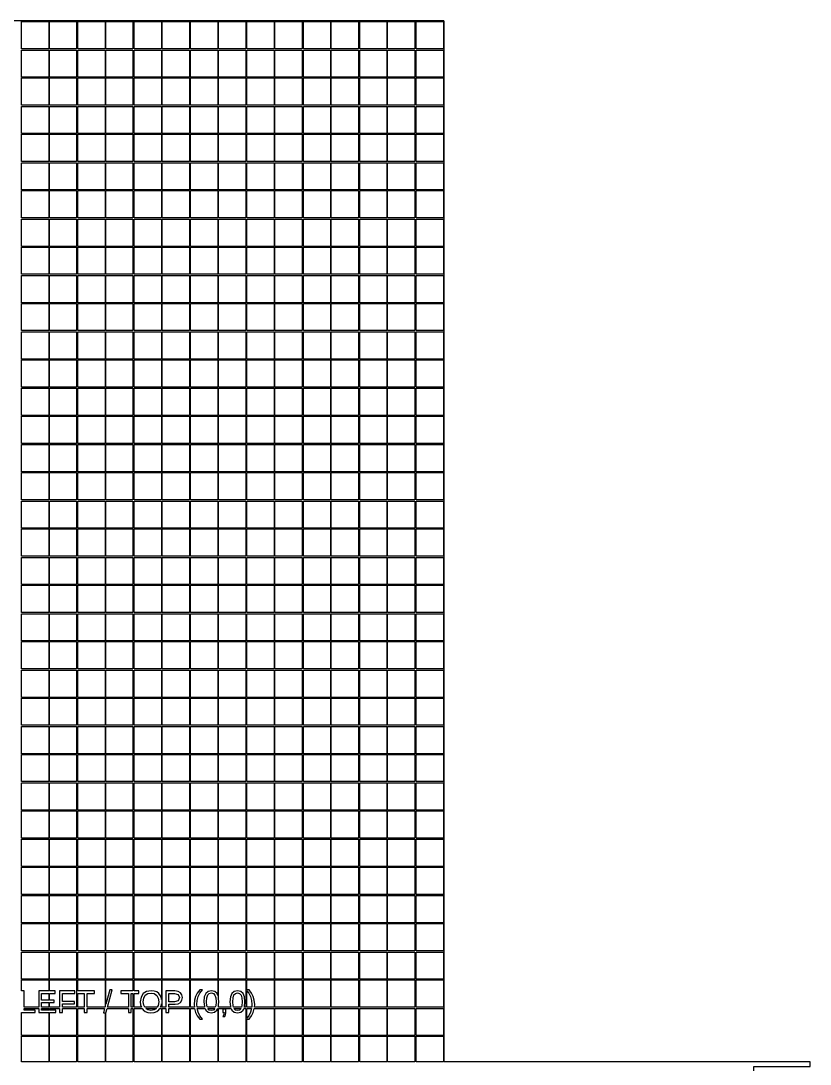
# Model space of a CAD drawing. Extents: x -105 to 170, y -332 to 185.
# Drawn here: x 30 to 170, y 0 to 185.1 of the extents above; entities that cross this region are included whole.
import ezdxf

# ---------------------------------------------------------------- set-up
doc = ezdxf.new("R2010")
doc.units = 0
doc.layers.get('0').update_dxf_attribs({"linetype": 'CONTINUOUS'})

msp = doc.modelspace()

# ---------------------------------------------------------------- linework, layer by layer
for points in [[(0.425, -320), (160, -320), (160, -0.425), (170, -0.425), (170, 0.425), (105.06, 0.425), (105.06, 185), (105, 185), (105, 185.06), (-105, 185.06), (-105, 185), (-105.06, 185), (-105.06, -185), (-105, -185), (-105, -185.06), (-0.425, -185.06), (-0.425, -330), (0.425, -330)], [(30.11, 184.94), (34.94, 184.94), (34.94, 180.11), (30.11, 180.11)], [(35.06, 184.94), (39.89, 184.94), (39.89, 180.11), (35.06, 180.11)], [(40.11, 184.94), (44.94, 184.94), (44.94, 180.11), (40.11, 180.11)], [(45.06, 184.94), (49.89, 184.94), (49.89, 180.11), (45.06, 180.11)], [(50.11, 184.94), (54.94, 184.94), (54.94, 180.11), (50.11, 180.11)], [(55.06, 184.94), (59.89, 184.94), (59.89, 180.11), (55.06, 180.11)], [(60.11, 184.94), (64.94, 184.94), (64.94, 180.11), (60.11, 180.11)], [(65.06, 184.94), (69.89, 184.94), (69.89, 180.11), (65.06, 180.11)], [(70.11, 184.94), (74.94, 184.94), (74.94, 180.11), (70.11, 180.11)], [(75.06, 184.94), (79.89, 184.94), (79.89, 180.11), (75.06, 180.11)], [(80.11, 184.94), (84.94, 184.94), (84.94, 180.11), (80.11, 180.11)], [(85.06, 184.94), (89.89, 184.94), (89.89, 180.11), (85.06, 180.11)], [(90.11, 184.94), (94.94, 184.94), (94.94, 180.11), (90.11, 180.11)], [(95.06, 184.94), (99.89, 184.94), (99.89, 180.11), (95.06, 180.11)], [(100.11, 184.94), (104.94, 184.94), (104.94, 180.11), (100.11, 180.11)], [(30.11, 179.89), (34.94, 179.89), (34.94, 175.06), (30.11, 175.06)], [(35.06, 179.89), (39.89, 179.89), (39.89, 175.06), (35.06, 175.06)], [(40.11, 179.89), (44.94, 179.89), (44.94, 175.06), (40.11, 175.06)], [(45.06, 179.89), (49.89, 179.89), (49.89, 175.06), (45.06, 175.06)], [(50.11, 179.89), (54.94, 179.89), (54.94, 175.06), (50.11, 175.06)], [(55.06, 179.89), (59.89, 179.89), (59.89, 175.06), (55.06, 175.06)], [(60.11, 179.89), (64.94, 179.89), (64.94, 175.06), (60.11, 175.06)], [(65.06, 179.89), (69.89, 179.89), (69.89, 175.06), (65.06, 175.06)], [(70.11, 179.89), (74.94, 179.89), (74.94, 175.06), (70.11, 175.06)], [(75.06, 179.89), (79.89, 179.89), (79.89, 175.06), (75.06, 175.06)], [(80.11, 179.89), (84.94, 179.89), (84.94, 175.06), (80.11, 175.06)], [(85.06, 179.89), (89.89, 179.89), (89.89, 175.06), (85.06, 175.06)], [(90.11, 179.89), (94.94, 179.89), (94.94, 175.06), (90.11, 175.06)], [(95.06, 179.89), (99.89, 179.89), (99.89, 175.06), (95.06, 175.06)], [(100.11, 179.89), (104.94, 179.89), (104.94, 175.06), (100.11, 175.06)], [(30.11, 174.94), (34.94, 174.94), (34.94, 170.11), (30.11, 170.11)], [(35.06, 174.94), (39.89, 174.94), (39.89, 170.11), (35.06, 170.11)], [(40.11, 174.94), (44.94, 174.94), (44.94, 170.11), (40.11, 170.11)], [(45.06, 174.94), (49.89, 174.94), (49.89, 170.11), (45.06, 170.11)], [(50.11, 174.94), (54.94, 174.94), (54.94, 170.11), (50.11, 170.11)], [(55.06, 174.94), (59.89, 174.94), (59.89, 170.11), (55.06, 170.11)], [(60.11, 174.94), (64.94, 174.94), (64.94, 170.11), (60.11, 170.11)], [(65.06, 174.94), (69.89, 174.94), (69.89, 170.11), (65.06, 170.11)], [(70.11, 174.94), (74.94, 174.94), (74.94, 170.11), (70.11, 170.11)], [(75.06, 174.94), (79.89, 174.94), (79.89, 170.11), (75.06, 170.11)], [(80.11, 174.94), (84.94, 174.94), (84.94, 170.11), (80.11, 170.11)], [(85.06, 174.94), (89.89, 174.94), (89.89, 170.11), (85.06, 170.11)], [(90.11, 174.94), (94.94, 174.94), (94.94, 170.11), (90.11, 170.11)], [(95.06, 174.94), (99.89, 174.94), (99.89, 170.11), (95.06, 170.11)], [(100.11, 174.94), (104.94, 174.94), (104.94, 170.11), (100.11, 170.11)], [(30.11, 169.89), (34.94, 169.89), (34.94, 165.06), (30.11, 165.06)], [(35.06, 169.89), (39.89, 169.89), (39.89, 165.06), (35.06, 165.06)], [(40.11, 169.89), (44.94, 169.89), (44.94, 165.06), (40.11, 165.06)], [(45.06, 169.89), (49.89, 169.89), (49.89, 165.06), (45.06, 165.06)], [(50.11, 169.89), (54.94, 169.89), (54.94, 165.06), (50.11, 165.06)], [(55.06, 169.89), (59.89, 169.89), (59.89, 165.06), (55.06, 165.06)], [(60.11, 169.89), (64.94, 169.89), (64.94, 165.06), (60.11, 165.06)], [(65.06, 169.89), (69.89, 169.89), (69.89, 165.06), (65.06, 165.06)], [(70.11, 169.89), (74.94, 169.89), (74.94, 165.06), (70.11, 165.06)], [(75.06, 169.89), (79.89, 169.89), (79.89, 165.06), (75.06, 165.06)], [(80.11, 169.89), (84.94, 169.89), (84.94, 165.06), (80.11, 165.06)], [(85.06, 169.89), (89.89, 169.89), (89.89, 165.06), (85.06, 165.06)], [(90.11, 169.89), (94.94, 169.89), (94.94, 165.06), (90.11, 165.06)], [(95.06, 169.89), (99.89, 169.89), (99.89, 165.06), (95.06, 165.06)], [(100.11, 169.89), (104.94, 169.89), (104.94, 165.06), (100.11, 165.06)], [(30.11, 164.94), (34.94, 164.94), (34.94, 160.11), (30.11, 160.11)], [(35.06, 164.94), (39.89, 164.94), (39.89, 160.11), (35.06, 160.11)], [(40.11, 164.94), (44.94, 164.94), (44.94, 160.11), (40.11, 160.11)], [(45.06, 164.94), (49.89, 164.94), (49.89, 160.11), (45.06, 160.11)], [(50.11, 164.94), (54.94, 164.94), (54.94, 160.11), (50.11, 160.11)], [(55.06, 164.94), (59.89, 164.94), (59.89, 160.11), (55.06, 160.11)], [(60.11, 164.94), (64.94, 164.94), (64.94, 160.11), (60.11, 160.11)], [(65.06, 164.94), (69.89, 164.94), (69.89, 160.11), (65.06, 160.11)], [(70.11, 164.94), (74.94, 164.94), (74.94, 160.11), (70.11, 160.11)], [(75.06, 164.94), (79.89, 164.94), (79.89, 160.11), (75.06, 160.11)], [(80.11, 164.94), (84.94, 164.94), (84.94, 160.11), (80.11, 160.11)], [(85.06, 164.94), (89.89, 164.94), (89.89, 160.11), (85.06, 160.11)], [(90.11, 164.94), (94.94, 164.94), (94.94, 160.11), (90.11, 160.11)], [(95.06, 164.94), (99.89, 164.94), (99.89, 160.11), (95.06, 160.11)], [(100.11, 164.94), (104.94, 164.94), (104.94, 160.11), (100.11, 160.11)], [(30.11, 159.89), (34.94, 159.89), (34.94, 155.06), (30.11, 155.06)], [(35.06, 159.89), (39.89, 159.89), (39.89, 155.06), (35.06, 155.06)], [(40.11, 159.89), (44.94, 159.89), (44.94, 155.06), (40.11, 155.06)], [(45.06, 159.89), (49.89, 159.89), (49.89, 155.06), (45.06, 155.06)], [(50.11, 159.89), (54.94, 159.89), (54.94, 155.06), (50.11, 155.06)], [(55.06, 159.89), (59.89, 159.89), (59.89, 155.06), (55.06, 155.06)], [(60.11, 159.89), (64.94, 159.89), (64.94, 155.06), (60.11, 155.06)], [(65.06, 159.89), (69.89, 159.89), (69.89, 155.06), (65.06, 155.06)], [(70.11, 159.89), (74.94, 159.89), (74.94, 155.06), (70.11, 155.06)], [(75.06, 159.89), (79.89, 159.89), (79.89, 155.06), (75.06, 155.06)], [(80.11, 159.89), (84.94, 159.89), (84.94, 155.06), (80.11, 155.06)], [(85.06, 159.89), (89.89, 159.89), (89.89, 155.06), (85.06, 155.06)], [(90.11, 159.89), (94.94, 159.89), (94.94, 155.06), (90.11, 155.06)], [(95.06, 159.89), (99.89, 159.89), (99.89, 155.06), (95.06, 155.06)], [(100.11, 159.89), (104.94, 159.89), (104.94, 155.06), (100.11, 155.06)], [(30.11, 154.94), (34.94, 154.94), (34.94, 150.11), (30.11, 150.11)], [(35.06, 154.94), (39.89, 154.94), (39.89, 150.11), (35.06, 150.11)], [(40.11, 154.94), (44.94, 154.94), (44.94, 150.11), (40.11, 150.11)], [(45.06, 154.94), (49.89, 154.94), (49.89, 150.11), (45.06, 150.11)], [(50.11, 154.94), (54.94, 154.94), (54.94, 150.11), (50.11, 150.11)], [(55.06, 154.94), (59.89, 154.94), (59.89, 150.11), (55.06, 150.11)], [(60.11, 154.94), (64.94, 154.94), (64.94, 150.11), (60.11, 150.11)], [(65.06, 154.94), (69.89, 154.94), (69.89, 150.11), (65.06, 150.11)], [(70.11, 154.94), (74.94, 154.94), (74.94, 150.11), (70.11, 150.11)], [(75.06, 154.94), (79.89, 154.94), (79.89, 150.11), (75.06, 150.11)], [(80.11, 154.94), (84.94, 154.94), (84.94, 150.11), (80.11, 150.11)], [(85.06, 154.94), (89.89, 154.94), (89.89, 150.11), (85.06, 150.11)], [(90.11, 154.94), (94.94, 154.94), (94.94, 150.11), (90.11, 150.11)], [(95.06, 154.94), (99.89, 154.94), (99.89, 150.11), (95.06, 150.11)], [(100.11, 154.94), (104.94, 154.94), (104.94, 150.11), (100.11, 150.11)], [(30.11, 149.89), (34.94, 149.89), (34.94, 145.06), (30.11, 145.06)], [(35.06, 149.89), (39.89, 149.89), (39.89, 145.06), (35.06, 145.06)], [(40.11, 149.89), (44.94, 149.89), (44.94, 145.06), (40.11, 145.06)], [(45.06, 149.89), (49.89, 149.89), (49.89, 145.06), (45.06, 145.06)], [(50.11, 149.89), (54.94, 149.89), (54.94, 145.06), (50.11, 145.06)], [(55.06, 149.89), (59.89, 149.89), (59.89, 145.06), (55.06, 145.06)], [(60.11, 149.89), (64.94, 149.89), (64.94, 145.06), (60.11, 145.06)], [(65.06, 149.89), (69.89, 149.89), (69.89, 145.06), (65.06, 145.06)], [(70.11, 149.89), (74.94, 149.89), (74.94, 145.06), (70.11, 145.06)], [(75.06, 149.89), (79.89, 149.89), (79.89, 145.06), (75.06, 145.06)], [(80.11, 149.89), (84.94, 149.89), (84.94, 145.06), (80.11, 145.06)], [(85.06, 149.89), (89.89, 149.89), (89.89, 145.06), (85.06, 145.06)], [(90.11, 149.89), (94.94, 149.89), (94.94, 145.06), (90.11, 145.06)], [(95.06, 149.89), (99.89, 149.89), (99.89, 145.06), (95.06, 145.06)], [(100.11, 149.89), (104.94, 149.89), (104.94, 145.06), (100.11, 145.06)], [(30.11, 144.94), (34.94, 144.94), (34.94, 140.11), (30.11, 140.11)], [(35.06, 144.94), (39.89, 144.94), (39.89, 140.11), (35.06, 140.11)], [(40.11, 144.94), (44.94, 144.94), (44.94, 140.11), (40.11, 140.11)], [(45.06, 144.94), (49.89, 144.94), (49.89, 140.11), (45.06, 140.11)], [(50.11, 144.94), (54.94, 144.94), (54.94, 140.11), (50.11, 140.11)], [(55.06, 144.94), (59.89, 144.94), (59.89, 140.11), (55.06, 140.11)], [(60.11, 144.94), (64.94, 144.94), (64.94, 140.11), (60.11, 140.11)], [(65.06, 144.94), (69.89, 144.94), (69.89, 140.11), (65.06, 140.11)], [(70.11, 144.94), (74.94, 144.94), (74.94, 140.11), (70.11, 140.11)], [(75.06, 144.94), (79.89, 144.94), (79.89, 140.11), (75.06, 140.11)], [(80.11, 144.94), (84.94, 144.94), (84.94, 140.11), (80.11, 140.11)], [(85.06, 144.94), (89.89, 144.94), (89.89, 140.11), (85.06, 140.11)], [(90.11, 144.94), (94.94, 144.94), (94.94, 140.11), (90.11, 140.11)], [(95.06, 144.94), (99.89, 144.94), (99.89, 140.11), (95.06, 140.11)], [(100.11, 144.94), (104.94, 144.94), (104.94, 140.11), (100.11, 140.11)], [(30.11, 139.89), (34.94, 139.89), (34.94, 135.06), (30.11, 135.06)], [(35.06, 139.89), (39.89, 139.89), (39.89, 135.06), (35.06, 135.06)], [(40.11, 139.89), (44.94, 139.89), (44.94, 135.06), (40.11, 135.06)], [(45.06, 139.89), (49.89, 139.89), (49.89, 135.06), (45.06, 135.06)], [(50.11, 139.89), (54.94, 139.89), (54.94, 135.06), (50.11, 135.06)], [(55.06, 139.89), (59.89, 139.89), (59.89, 135.06), (55.06, 135.06)], [(60.11, 139.89), (64.94, 139.89), (64.94, 135.06), (60.11, 135.06)], [(65.06, 139.89), (69.89, 139.89), (69.89, 135.06), (65.06, 135.06)], [(70.11, 139.89), (74.94, 139.89), (74.94, 135.06), (70.11, 135.06)], [(75.06, 139.89), (79.89, 139.89), (79.89, 135.06), (75.06, 135.06)], [(80.11, 139.89), (84.94, 139.89), (84.94, 135.06), (80.11, 135.06)], [(85.06, 139.89), (89.89, 139.89), (89.89, 135.06), (85.06, 135.06)], [(90.11, 139.89), (94.94, 139.89), (94.94, 135.06), (90.11, 135.06)], [(95.06, 139.89), (99.89, 139.89), (99.89, 135.06), (95.06, 135.06)], [(100.11, 139.89), (104.94, 139.89), (104.94, 135.06), (100.11, 135.06)], [(30.11, 134.94), (34.94, 134.94), (34.94, 130.11), (30.11, 130.11)], [(35.06, 134.94), (39.89, 134.94), (39.89, 130.11), (35.06, 130.11)], [(40.11, 134.94), (44.94, 134.94), (44.94, 130.11), (40.11, 130.11)], [(45.06, 134.94), (49.89, 134.94), (49.89, 130.11), (45.06, 130.11)], [(50.11, 134.94), (54.94, 134.94), (54.94, 130.11), (50.11, 130.11)], [(55.06, 134.94), (59.89, 134.94), (59.89, 130.11), (55.06, 130.11)], [(60.11, 134.94), (64.94, 134.94), (64.94, 130.11), (60.11, 130.11)], [(65.06, 134.94), (69.89, 134.94), (69.89, 130.11), (65.06, 130.11)], [(70.11, 134.94), (74.94, 134.94), (74.94, 130.11), (70.11, 130.11)], [(75.06, 134.94), (79.89, 134.94), (79.89, 130.11), (75.06, 130.11)], [(80.11, 134.94), (84.94, 134.94), (84.94, 130.11), (80.11, 130.11)], [(85.06, 134.94), (89.89, 134.94), (89.89, 130.11), (85.06, 130.11)], [(90.11, 134.94), (94.94, 134.94), (94.94, 130.11), (90.11, 130.11)], [(95.06, 134.94), (99.89, 134.94), (99.89, 130.11), (95.06, 130.11)], [(100.11, 134.94), (104.94, 134.94), (104.94, 130.11), (100.11, 130.11)], [(30.11, 129.89), (34.94, 129.89), (34.94, 125.06), (30.11, 125.06)], [(35.06, 129.89), (39.89, 129.89), (39.89, 125.06), (35.06, 125.06)], [(40.11, 129.89), (44.94, 129.89), (44.94, 125.06), (40.11, 125.06)], [(45.06, 129.89), (49.89, 129.89), (49.89, 125.06), (45.06, 125.06)], [(50.11, 129.89), (54.94, 129.89), (54.94, 125.06), (50.11, 125.06)], [(55.06, 129.89), (59.89, 129.89), (59.89, 125.06), (55.06, 125.06)], [(60.11, 129.89), (64.94, 129.89), (64.94, 125.06), (60.11, 125.06)], [(65.06, 129.89), (69.89, 129.89), (69.89, 125.06), (65.06, 125.06)], [(70.11, 129.89), (74.94, 129.89), (74.94, 125.06), (70.11, 125.06)], [(75.06, 129.89), (79.89, 129.89), (79.89, 125.06), (75.06, 125.06)], [(80.11, 129.89), (84.94, 129.89), (84.94, 125.06), (80.11, 125.06)], [(85.06, 129.89), (89.89, 129.89), (89.89, 125.06), (85.06, 125.06)], [(90.11, 129.89), (94.94, 129.89), (94.94, 125.06), (90.11, 125.06)], [(95.06, 129.89), (99.89, 129.89), (99.89, 125.06), (95.06, 125.06)], [(100.11, 129.89), (104.94, 129.89), (104.94, 125.06), (100.11, 125.06)], [(30.11, 124.94), (34.94, 124.94), (34.94, 120.11), (30.11, 120.11)], [(35.06, 124.94), (39.89, 124.94), (39.89, 120.11), (35.06, 120.11)], [(40.11, 124.94), (44.94, 124.94), (44.94, 120.11), (40.11, 120.11)], [(45.06, 124.94), (49.89, 124.94), (49.89, 120.11), (45.06, 120.11)], [(50.11, 124.94), (54.94, 124.94), (54.94, 120.11), (50.11, 120.11)], [(55.06, 124.94), (59.89, 124.94), (59.89, 120.11), (55.06, 120.11)], [(60.11, 124.94), (64.94, 124.94), (64.94, 120.11), (60.11, 120.11)], [(65.06, 124.94), (69.89, 124.94), (69.89, 120.11), (65.06, 120.11)], [(70.11, 124.94), (74.94, 124.94), (74.94, 120.11), (70.11, 120.11)], [(75.06, 124.94), (79.89, 124.94), (79.89, 120.11), (75.06, 120.11)], [(80.11, 124.94), (84.94, 124.94), (84.94, 120.11), (80.11, 120.11)], [(85.06, 124.94), (89.89, 124.94), (89.89, 120.11), (85.06, 120.11)], [(90.11, 124.94), (94.94, 124.94), (94.94, 120.11), (90.11, 120.11)], [(95.06, 124.94), (99.89, 124.94), (99.89, 120.11), (95.06, 120.11)], [(100.11, 124.94), (104.94, 124.94), (104.94, 120.11), (100.11, 120.11)], [(30.11, 119.89), (34.94, 119.89), (34.94, 115.06), (30.11, 115.06)], [(35.06, 119.89), (39.89, 119.89), (39.89, 115.06), (35.06, 115.06)], [(40.11, 119.89), (44.94, 119.89), (44.94, 115.06), (40.11, 115.06)], [(45.06, 119.89), (49.89, 119.89), (49.89, 115.06), (45.06, 115.06)], [(50.11, 119.89), (54.94, 119.89), (54.94, 115.06), (50.11, 115.06)], [(55.06, 119.89), (59.89, 119.89), (59.89, 115.06), (55.06, 115.06)], [(60.11, 119.89), (64.94, 119.89), (64.94, 115.06), (60.11, 115.06)], [(65.06, 119.89), (69.89, 119.89), (69.89, 115.06), (65.06, 115.06)], [(70.11, 119.89), (74.94, 119.89), (74.94, 115.06), (70.11, 115.06)], [(75.06, 119.89), (79.89, 119.89), (79.89, 115.06), (75.06, 115.06)], [(80.11, 119.89), (84.94, 119.89), (84.94, 115.06), (80.11, 115.06)], [(85.06, 119.89), (89.89, 119.89), (89.89, 115.06), (85.06, 115.06)], [(90.11, 119.89), (94.94, 119.89), (94.94, 115.06), (90.11, 115.06)], [(95.06, 119.89), (99.89, 119.89), (99.89, 115.06), (95.06, 115.06)], [(100.11, 119.89), (104.94, 119.89), (104.94, 115.06), (100.11, 115.06)], [(30.11, 114.94), (34.94, 114.94), (34.94, 110.11), (30.11, 110.11)], [(35.06, 114.94), (39.89, 114.94), (39.89, 110.11), (35.06, 110.11)], [(40.11, 114.94), (44.94, 114.94), (44.94, 110.11), (40.11, 110.11)], [(45.06, 114.94), (49.89, 114.94), (49.89, 110.11), (45.06, 110.11)], [(50.11, 114.94), (54.94, 114.94), (54.94, 110.11), (50.11, 110.11)], [(55.06, 114.94), (59.89, 114.94), (59.89, 110.11), (55.06, 110.11)], [(60.11, 114.94), (64.94, 114.94), (64.94, 110.11), (60.11, 110.11)], [(65.06, 114.94), (69.89, 114.94), (69.89, 110.11), (65.06, 110.11)], [(70.11, 114.94), (74.94, 114.94), (74.94, 110.11), (70.11, 110.11)], [(75.06, 114.94), (79.89, 114.94), (79.89, 110.11), (75.06, 110.11)], [(80.11, 114.94), (84.94, 114.94), (84.94, 110.11), (80.11, 110.11)], [(85.06, 114.94), (89.89, 114.94), (89.89, 110.11), (85.06, 110.11)], [(90.11, 114.94), (94.94, 114.94), (94.94, 110.11), (90.11, 110.11)], [(95.06, 114.94), (99.89, 114.94), (99.89, 110.11), (95.06, 110.11)], [(100.11, 114.94), (104.94, 114.94), (104.94, 110.11), (100.11, 110.11)], [(30.11, 109.89), (34.94, 109.89), (34.94, 105.06), (30.11, 105.06)], [(35.06, 109.89), (39.89, 109.89), (39.89, 105.06), (35.06, 105.06)], [(40.11, 109.89), (44.94, 109.89), (44.94, 105.06), (40.11, 105.06)], [(45.06, 109.89), (49.89, 109.89), (49.89, 105.06), (45.06, 105.06)], [(50.11, 109.89), (54.94, 109.89), (54.94, 105.06), (50.11, 105.06)], [(55.06, 109.89), (59.89, 109.89), (59.89, 105.06), (55.06, 105.06)], [(60.11, 109.89), (64.94, 109.89), (64.94, 105.06), (60.11, 105.06)], [(65.06, 109.89), (69.89, 109.89), (69.89, 105.06), (65.06, 105.06)], [(70.11, 109.89), (74.94, 109.89), (74.94, 105.06), (70.11, 105.06)], [(75.06, 109.89), (79.89, 109.89), (79.89, 105.06), (75.06, 105.06)], [(80.11, 109.89), (84.94, 109.89), (84.94, 105.06), (80.11, 105.06)], [(85.06, 109.89), (89.89, 109.89), (89.89, 105.06), (85.06, 105.06)], [(90.11, 109.89), (94.94, 109.89), (94.94, 105.06), (90.11, 105.06)], [(95.06, 109.89), (99.89, 109.89), (99.89, 105.06), (95.06, 105.06)], [(100.11, 109.89), (104.94, 109.89), (104.94, 105.06), (100.11, 105.06)], [(30.11, 104.94), (34.94, 104.94), (34.94, 100.11), (30.11, 100.11)], [(35.06, 104.94), (39.89, 104.94), (39.89, 100.11), (35.06, 100.11)], [(40.11, 104.94), (44.94, 104.94), (44.94, 100.11), (40.11, 100.11)], [(45.06, 104.94), (49.89, 104.94), (49.89, 100.11), (45.06, 100.11)], [(50.11, 104.94), (54.94, 104.94), (54.94, 100.11), (50.11, 100.11)], [(55.06, 104.94), (59.89, 104.94), (59.89, 100.11), (55.06, 100.11)], [(60.11, 104.94), (64.94, 104.94), (64.94, 100.11), (60.11, 100.11)], [(65.06, 104.94), (69.89, 104.94), (69.89, 100.11), (65.06, 100.11)], [(70.11, 104.94), (74.94, 104.94), (74.94, 100.11), (70.11, 100.11)], [(75.06, 104.94), (79.89, 104.94), (79.89, 100.11), (75.06, 100.11)], [(80.11, 104.94), (84.94, 104.94), (84.94, 100.11), (80.11, 100.11)], [(85.06, 104.94), (89.89, 104.94), (89.89, 100.11), (85.06, 100.11)], [(90.11, 104.94), (94.94, 104.94), (94.94, 100.11), (90.11, 100.11)], [(95.06, 104.94), (99.89, 104.94), (99.89, 100.11), (95.06, 100.11)], [(100.11, 104.94), (104.94, 104.94), (104.94, 100.11), (100.11, 100.11)], [(30.11, 99.89), (34.94, 99.89), (34.94, 95.06), (30.11, 95.06)], [(35.06, 99.89), (39.89, 99.89), (39.89, 95.06), (35.06, 95.06)], [(40.11, 99.89), (44.94, 99.89), (44.94, 95.06), (40.11, 95.06)], [(45.06, 99.89), (49.89, 99.89), (49.89, 95.06), (45.06, 95.06)], [(50.11, 99.89), (54.94, 99.89), (54.94, 95.06), (50.11, 95.06)], [(55.06, 99.89), (59.89, 99.89), (59.89, 95.06), (55.06, 95.06)], [(60.11, 99.89), (64.94, 99.89), (64.94, 95.06), (60.11, 95.06)], [(65.06, 99.89), (69.89, 99.89), (69.89, 95.06), (65.06, 95.06)], [(70.11, 99.89), (74.94, 99.89), (74.94, 95.06), (70.11, 95.06)], [(75.06, 99.89), (79.89, 99.89), (79.89, 95.06), (75.06, 95.06)], [(80.11, 99.89), (84.94, 99.89), (84.94, 95.06), (80.11, 95.06)], [(85.06, 99.89), (89.89, 99.89), (89.89, 95.06), (85.06, 95.06)], [(90.11, 99.89), (94.94, 99.89), (94.94, 95.06), (90.11, 95.06)], [(95.06, 99.89), (99.89, 99.89), (99.89, 95.06), (95.06, 95.06)], [(100.11, 99.89), (104.94, 99.89), (104.94, 95.06), (100.11, 95.06)], [(30.11, 94.94), (34.94, 94.94), (34.94, 90.11), (30.11, 90.11)], [(35.06, 94.94), (39.89, 94.94), (39.89, 90.11), (35.06, 90.11)], [(40.11, 94.94), (44.94, 94.94), (44.94, 90.11), (40.11, 90.11)], [(45.06, 94.94), (49.89, 94.94), (49.89, 90.11), (45.06, 90.11)], [(50.11, 94.94), (54.94, 94.94), (54.94, 90.11), (50.11, 90.11)], [(55.06, 94.94), (59.89, 94.94), (59.89, 90.11), (55.06, 90.11)], [(60.11, 94.94), (64.94, 94.94), (64.94, 90.11), (60.11, 90.11)], [(65.06, 94.94), (69.89, 94.94), (69.89, 90.11), (65.06, 90.11)], [(70.11, 94.94), (74.94, 94.94), (74.94, 90.11), (70.11, 90.11)], [(75.06, 94.94), (79.89, 94.94), (79.89, 90.11), (75.06, 90.11)], [(80.11, 94.94), (84.94, 94.94), (84.94, 90.11), (80.11, 90.11)], [(85.06, 94.94), (89.89, 94.94), (89.89, 90.11), (85.06, 90.11)], [(90.11, 94.94), (94.94, 94.94), (94.94, 90.11), (90.11, 90.11)], [(95.06, 94.94), (99.89, 94.94), (99.89, 90.11), (95.06, 90.11)], [(100.11, 94.94), (104.94, 94.94), (104.94, 90.11), (100.11, 90.11)], [(30.11, 89.89), (34.94, 89.89), (34.94, 85.06), (30.11, 85.06)], [(35.06, 89.89), (39.89, 89.89), (39.89, 85.06), (35.06, 85.06)], [(40.11, 89.89), (44.94, 89.89), (44.94, 85.06), (40.11, 85.06)], [(45.06, 89.89), (49.89, 89.89), (49.89, 85.06), (45.06, 85.06)], [(50.11, 89.89), (54.94, 89.89), (54.94, 85.06), (50.11, 85.06)], [(55.06, 89.89), (59.89, 89.89), (59.89, 85.06), (55.06, 85.06)], [(60.11, 89.89), (64.94, 89.89), (64.94, 85.06), (60.11, 85.06)], [(65.06, 89.89), (69.89, 89.89), (69.89, 85.06), (65.06, 85.06)], [(70.11, 89.89), (74.94, 89.89), (74.94, 85.06), (70.11, 85.06)], [(75.06, 89.89), (79.89, 89.89), (79.89, 85.06), (75.06, 85.06)], [(80.11, 89.89), (84.94, 89.89), (84.94, 85.06), (80.11, 85.06)], [(85.06, 89.89), (89.89, 89.89), (89.89, 85.06), (85.06, 85.06)], [(90.11, 89.89), (94.94, 89.89), (94.94, 85.06), (90.11, 85.06)], [(95.06, 89.89), (99.89, 89.89), (99.89, 85.06), (95.06, 85.06)], [(100.11, 89.89), (104.94, 89.89), (104.94, 85.06), (100.11, 85.06)], [(30.11, 84.94), (34.94, 84.94), (34.94, 80.11), (30.11, 80.11)], [(35.06, 84.94), (39.89, 84.94), (39.89, 80.11), (35.06, 80.11)], [(40.11, 84.94), (44.94, 84.94), (44.94, 80.11), (40.11, 80.11)], [(45.06, 84.94), (49.89, 84.94), (49.89, 80.11), (45.06, 80.11)], [(50.11, 84.94), (54.94, 84.94), (54.94, 80.11), (50.11, 80.11)], [(55.06, 84.94), (59.89, 84.94), (59.89, 80.11), (55.06, 80.11)], [(60.11, 84.94), (64.94, 84.94), (64.94, 80.11), (60.11, 80.11)], [(65.06, 84.94), (69.89, 84.94), (69.89, 80.11), (65.06, 80.11)], [(70.11, 84.94), (74.94, 84.94), (74.94, 80.11), (70.11, 80.11)], [(75.06, 84.94), (79.89, 84.94), (79.89, 80.11), (75.06, 80.11)], [(80.11, 84.94), (84.94, 84.94), (84.94, 80.11), (80.11, 80.11)], [(85.06, 84.94), (89.89, 84.94), (89.89, 80.11), (85.06, 80.11)], [(90.11, 84.94), (94.94, 84.94), (94.94, 80.11), (90.11, 80.11)], [(95.06, 84.94), (99.89, 84.94), (99.89, 80.11), (95.06, 80.11)], [(100.11, 84.94), (104.94, 84.94), (104.94, 80.11), (100.11, 80.11)], [(30.11, 79.89), (34.94, 79.89), (34.94, 75.06), (30.11, 75.06)], [(35.06, 79.89), (39.89, 79.89), (39.89, 75.06), (35.06, 75.06)], [(40.11, 79.89), (44.94, 79.89), (44.94, 75.06), (40.11, 75.06)], [(45.06, 79.89), (49.89, 79.89), (49.89, 75.06), (45.06, 75.06)], [(50.11, 79.89), (54.94, 79.89), (54.94, 75.06), (50.11, 75.06)], [(55.06, 79.89), (59.89, 79.89), (59.89, 75.06), (55.06, 75.06)], [(60.11, 79.89), (64.94, 79.89), (64.94, 75.06), (60.11, 75.06)], [(65.06, 79.89), (69.89, 79.89), (69.89, 75.06), (65.06, 75.06)], [(70.11, 79.89), (74.94, 79.89), (74.94, 75.06), (70.11, 75.06)], [(75.06, 79.89), (79.89, 79.89), (79.89, 75.06), (75.06, 75.06)], [(80.11, 79.89), (84.94, 79.89), (84.94, 75.06), (80.11, 75.06)], [(85.06, 79.89), (89.89, 79.89), (89.89, 75.06), (85.06, 75.06)], [(90.11, 79.89), (94.94, 79.89), (94.94, 75.06), (90.11, 75.06)], [(95.06, 79.89), (99.89, 79.89), (99.89, 75.06), (95.06, 75.06)], [(100.11, 79.89), (104.94, 79.89), (104.94, 75.06), (100.11, 75.06)], [(30.11, 74.94), (34.94, 74.94), (34.94, 70.11), (30.11, 70.11)], [(35.06, 74.94), (39.89, 74.94), (39.89, 70.11), (35.06, 70.11)], [(40.11, 74.94), (44.94, 74.94), (44.94, 70.11), (40.11, 70.11)], [(45.06, 74.94), (49.89, 74.94), (49.89, 70.11), (45.06, 70.11)], [(50.11, 74.94), (54.94, 74.94), (54.94, 70.11), (50.11, 70.11)], [(55.06, 74.94), (59.89, 74.94), (59.89, 70.11), (55.06, 70.11)], [(60.11, 74.94), (64.94, 74.94), (64.94, 70.11), (60.11, 70.11)], [(65.06, 74.94), (69.89, 74.94), (69.89, 70.11), (65.06, 70.11)], [(70.11, 74.94), (74.94, 74.94), (74.94, 70.11), (70.11, 70.11)], [(75.06, 74.94), (79.89, 74.94), (79.89, 70.11), (75.06, 70.11)], [(80.11, 74.94), (84.94, 74.94), (84.94, 70.11), (80.11, 70.11)], [(85.06, 74.94), (89.89, 74.94), (89.89, 70.11), (85.06, 70.11)], [(90.11, 74.94), (94.94, 74.94), (94.94, 70.11), (90.11, 70.11)], [(95.06, 74.94), (99.89, 74.94), (99.89, 70.11), (95.06, 70.11)], [(100.11, 74.94), (104.94, 74.94), (104.94, 70.11), (100.11, 70.11)], [(30.11, 69.89), (34.94, 69.89), (34.94, 65.06), (30.11, 65.06)], [(35.06, 69.89), (39.89, 69.89), (39.89, 65.06), (35.06, 65.06)], [(40.11, 69.89), (44.94, 69.89), (44.94, 65.06), (40.11, 65.06)], [(45.06, 69.89), (49.89, 69.89), (49.89, 65.06), (45.06, 65.06)], [(50.11, 69.89), (54.94, 69.89), (54.94, 65.06), (50.11, 65.06)], [(55.06, 69.89), (59.89, 69.89), (59.89, 65.06), (55.06, 65.06)], [(60.11, 69.89), (64.94, 69.89), (64.94, 65.06), (60.11, 65.06)], [(65.06, 69.89), (69.89, 69.89), (69.89, 65.06), (65.06, 65.06)], [(70.11, 69.89), (74.94, 69.89), (74.94, 65.06), (70.11, 65.06)], [(75.06, 69.89), (79.89, 69.89), (79.89, 65.06), (75.06, 65.06)], [(80.11, 69.89), (84.94, 69.89), (84.94, 65.06), (80.11, 65.06)], [(85.06, 69.89), (89.89, 69.89), (89.89, 65.06), (85.06, 65.06)], [(90.11, 69.89), (94.94, 69.89), (94.94, 65.06), (90.11, 65.06)], [(95.06, 69.89), (99.89, 69.89), (99.89, 65.06), (95.06, 65.06)], [(100.11, 69.89), (104.94, 69.89), (104.94, 65.06), (100.11, 65.06)], [(30.11, 64.94), (34.94, 64.94), (34.94, 60.11), (30.11, 60.11)], [(35.06, 64.94), (39.89, 64.94), (39.89, 60.11), (35.06, 60.11)], [(40.11, 64.94), (44.94, 64.94), (44.94, 60.11), (40.11, 60.11)], [(45.06, 64.94), (49.89, 64.94), (49.89, 60.11), (45.06, 60.11)], [(50.11, 64.94), (54.94, 64.94), (54.94, 60.11), (50.11, 60.11)], [(55.06, 64.94), (59.89, 64.94), (59.89, 60.11), (55.06, 60.11)], [(60.11, 64.94), (64.94, 64.94), (64.94, 60.11), (60.11, 60.11)], [(65.06, 64.94), (69.89, 64.94), (69.89, 60.11), (65.06, 60.11)], [(70.11, 64.94), (74.94, 64.94), (74.94, 60.11), (70.11, 60.11)], [(75.06, 64.94), (79.89, 64.94), (79.89, 60.11), (75.06, 60.11)], [(80.11, 64.94), (84.94, 64.94), (84.94, 60.11), (80.11, 60.11)], [(85.06, 64.94), (89.89, 64.94), (89.89, 60.11), (85.06, 60.11)], [(90.11, 64.94), (94.94, 64.94), (94.94, 60.11), (90.11, 60.11)], [(95.06, 64.94), (99.89, 64.94), (99.89, 60.11), (95.06, 60.11)], [(100.11, 64.94), (104.94, 64.94), (104.94, 60.11), (100.11, 60.11)], [(30.11, 59.89), (34.94, 59.89), (34.94, 55.06), (30.11, 55.06)], [(35.06, 59.89), (39.89, 59.89), (39.89, 55.06), (35.06, 55.06)], [(40.11, 59.89), (44.94, 59.89), (44.94, 55.06), (40.11, 55.06)], [(45.06, 59.89), (49.89, 59.89), (49.89, 55.06), (45.06, 55.06)], [(50.11, 59.89), (54.94, 59.89), (54.94, 55.06), (50.11, 55.06)], [(55.06, 59.89), (59.89, 59.89), (59.89, 55.06), (55.06, 55.06)], [(60.11, 59.89), (64.94, 59.89), (64.94, 55.06), (60.11, 55.06)], [(65.06, 59.89), (69.89, 59.89), (69.89, 55.06), (65.06, 55.06)], [(70.11, 59.89), (74.94, 59.89), (74.94, 55.06), (70.11, 55.06)], [(75.06, 59.89), (79.89, 59.89), (79.89, 55.06), (75.06, 55.06)], [(80.11, 59.89), (84.94, 59.89), (84.94, 55.06), (80.11, 55.06)], [(85.06, 59.89), (89.89, 59.89), (89.89, 55.06), (85.06, 55.06)], [(90.11, 59.89), (94.94, 59.89), (94.94, 55.06), (90.11, 55.06)], [(95.06, 59.89), (99.89, 59.89), (99.89, 55.06), (95.06, 55.06)], [(100.11, 59.89), (104.94, 59.89), (104.94, 55.06), (100.11, 55.06)], [(30.11, 54.94), (34.94, 54.94), (34.94, 50.11), (30.11, 50.11)], [(35.06, 54.94), (39.89, 54.94), (39.89, 50.11), (35.06, 50.11)], [(40.11, 54.94), (44.94, 54.94), (44.94, 50.11), (40.11, 50.11)], [(45.06, 54.94), (49.89, 54.94), (49.89, 50.11), (45.06, 50.11)], [(50.11, 54.94), (54.94, 54.94), (54.94, 50.11), (50.11, 50.11)], [(55.06, 54.94), (59.89, 54.94), (59.89, 50.11), (55.06, 50.11)], [(60.11, 54.94), (64.94, 54.94), (64.94, 50.11), (60.11, 50.11)], [(65.06, 54.94), (69.89, 54.94), (69.89, 50.11), (65.06, 50.11)], [(70.11, 54.94), (74.94, 54.94), (74.94, 50.11), (70.11, 50.11)], [(75.06, 54.94), (79.89, 54.94), (79.89, 50.11), (75.06, 50.11)], [(80.11, 54.94), (84.94, 54.94), (84.94, 50.11), (80.11, 50.11)], [(85.06, 54.94), (89.89, 54.94), (89.89, 50.11), (85.06, 50.11)], [(90.11, 54.94), (94.94, 54.94), (94.94, 50.11), (90.11, 50.11)], [(95.06, 54.94), (99.89, 54.94), (99.89, 50.11), (95.06, 50.11)], [(100.11, 54.94), (104.94, 54.94), (104.94, 50.11), (100.11, 50.11)], [(30.11, 49.89), (34.94, 49.89), (34.94, 45.06), (30.11, 45.06)], [(35.06, 49.89), (39.89, 49.89), (39.89, 45.06), (35.06, 45.06)], [(40.11, 49.89), (44.94, 49.89), (44.94, 45.06), (40.11, 45.06)], [(45.06, 49.89), (49.89, 49.89), (49.89, 45.06), (45.06, 45.06)], [(50.11, 49.89), (54.94, 49.89), (54.94, 45.06), (50.11, 45.06)], [(55.06, 49.89), (59.89, 49.89), (59.89, 45.06), (55.06, 45.06)], [(60.11, 49.89), (64.94, 49.89), (64.94, 45.06), (60.11, 45.06)], [(65.06, 49.89), (69.89, 49.89), (69.89, 45.06), (65.06, 45.06)], [(70.11, 49.89), (74.94, 49.89), (74.94, 45.06), (70.11, 45.06)], [(75.06, 49.89), (79.89, 49.89), (79.89, 45.06), (75.06, 45.06)], [(80.11, 49.89), (84.94, 49.89), (84.94, 45.06), (80.11, 45.06)], [(85.06, 49.89), (89.89, 49.89), (89.89, 45.06), (85.06, 45.06)], [(90.11, 49.89), (94.94, 49.89), (94.94, 45.06), (90.11, 45.06)], [(95.06, 49.89), (99.89, 49.89), (99.89, 45.06), (95.06, 45.06)], [(100.11, 49.89), (104.94, 49.89), (104.94, 45.06), (100.11, 45.06)], [(30.11, 44.94), (34.94, 44.94), (34.94, 40.11), (30.11, 40.11)], [(35.06, 44.94), (39.89, 44.94), (39.89, 40.11), (35.06, 40.11)], [(40.11, 44.94), (44.94, 44.94), (44.94, 40.11), (40.11, 40.11)], [(45.06, 44.94), (49.89, 44.94), (49.89, 40.11), (45.06, 40.11)], [(50.11, 44.94), (54.94, 44.94), (54.94, 40.11), (50.11, 40.11)], [(55.06, 44.94), (59.89, 44.94), (59.89, 40.11), (55.06, 40.11)], [(60.11, 44.94), (64.94, 44.94), (64.94, 40.11), (60.11, 40.11)], [(65.06, 44.94), (69.89, 44.94), (69.89, 40.11), (65.06, 40.11)], [(70.11, 44.94), (74.94, 44.94), (74.94, 40.11), (70.11, 40.11)], [(75.06, 44.94), (79.89, 44.94), (79.89, 40.11), (75.06, 40.11)], [(80.11, 44.94), (84.94, 44.94), (84.94, 40.11), (80.11, 40.11)], [(85.06, 44.94), (89.89, 44.94), (89.89, 40.11), (85.06, 40.11)], [(90.11, 44.94), (94.94, 44.94), (94.94, 40.11), (90.11, 40.11)], [(95.06, 44.94), (99.89, 44.94), (99.89, 40.11), (95.06, 40.11)], [(100.11, 44.94), (104.94, 44.94), (104.94, 40.11), (100.11, 40.11)], [(30.11, 39.89), (34.94, 39.89), (34.94, 35.06), (30.11, 35.06)], [(35.06, 39.89), (39.89, 39.89), (39.89, 35.06), (35.06, 35.06)], [(40.11, 39.89), (44.94, 39.89), (44.94, 35.06), (40.11, 35.06)], [(45.06, 39.89), (49.89, 39.89), (49.89, 35.06), (45.06, 35.06)], [(50.11, 39.89), (54.94, 39.89), (54.94, 35.06), (50.11, 35.06)], [(55.06, 39.89), (59.89, 39.89), (59.89, 35.06), (55.06, 35.06)], [(60.11, 39.89), (64.94, 39.89), (64.94, 35.06), (60.11, 35.06)], [(65.06, 39.89), (69.89, 39.89), (69.89, 35.06), (65.06, 35.06)], [(70.11, 39.89), (74.94, 39.89), (74.94, 35.06), (70.11, 35.06)], [(75.06, 39.89), (79.89, 39.89), (79.89, 35.06), (75.06, 35.06)], [(80.11, 39.89), (84.94, 39.89), (84.94, 35.06), (80.11, 35.06)], [(85.06, 39.89), (89.89, 39.89), (89.89, 35.06), (85.06, 35.06)], [(90.11, 39.89), (94.94, 39.89), (94.94, 35.06), (90.11, 35.06)], [(95.06, 39.89), (99.89, 39.89), (99.89, 35.06), (95.06, 35.06)], [(100.11, 39.89), (104.94, 39.89), (104.94, 35.06), (100.11, 35.06)], [(30.11, 34.94), (34.94, 34.94), (34.94, 30.11), (30.11, 30.11)], [(35.06, 34.94), (39.89, 34.94), (39.89, 30.11), (35.06, 30.11)], [(40.11, 34.94), (44.94, 34.94), (44.94, 30.11), (40.11, 30.11)], [(45.06, 34.94), (49.89, 34.94), (49.89, 30.11), (45.06, 30.11)], [(50.11, 34.94), (54.94, 34.94), (54.94, 30.11), (50.11, 30.11)], [(55.06, 34.94), (59.89, 34.94), (59.89, 30.11), (55.06, 30.11)], [(60.11, 34.94), (64.94, 34.94), (64.94, 30.11), (60.11, 30.11)], [(65.06, 34.94), (69.89, 34.94), (69.89, 30.11), (65.06, 30.11)], [(70.11, 34.94), (74.94, 34.94), (74.94, 30.11), (70.11, 30.11)], [(75.06, 34.94), (79.89, 34.94), (79.89, 30.11), (75.06, 30.11)], [(80.11, 34.94), (84.94, 34.94), (84.94, 30.11), (80.11, 30.11)], [(85.06, 34.94), (89.89, 34.94), (89.89, 30.11), (85.06, 30.11)], [(90.11, 34.94), (94.94, 34.94), (94.94, 30.11), (90.11, 30.11)], [(95.06, 34.94), (99.89, 34.94), (99.89, 30.11), (95.06, 30.11)], [(100.11, 34.94), (104.94, 34.94), (104.94, 30.11), (100.11, 30.11)], [(30.11, 29.89), (34.94, 29.89), (34.94, 25.06), (30.11, 25.06)], [(35.06, 29.89), (39.89, 29.89), (39.89, 25.06), (35.06, 25.06)], [(40.11, 29.89), (44.94, 29.89), (44.94, 25.06), (40.11, 25.06)], [(45.06, 29.89), (49.89, 29.89), (49.89, 25.06), (45.06, 25.06)], [(50.11, 29.89), (54.94, 29.89), (54.94, 25.06), (50.11, 25.06)], [(55.06, 29.89), (59.89, 29.89), (59.89, 25.06), (55.06, 25.06)], [(60.11, 29.89), (64.94, 29.89), (64.94, 25.06), (60.11, 25.06)], [(65.06, 29.89), (69.89, 29.89), (69.89, 25.06), (65.06, 25.06)], [(70.11, 29.89), (74.94, 29.89), (74.94, 25.06), (70.11, 25.06)], [(75.06, 29.89), (79.89, 29.89), (79.89, 25.06), (75.06, 25.06)], [(80.11, 29.89), (84.94, 29.89), (84.94, 25.06), (80.11, 25.06)], [(85.06, 29.89), (89.89, 29.89), (89.89, 25.06), (85.06, 25.06)], [(90.11, 29.89), (94.94, 29.89), (94.94, 25.06), (90.11, 25.06)], [(95.06, 29.89), (99.89, 29.89), (99.89, 25.06), (95.06, 25.06)], [(100.11, 29.89), (104.94, 29.89), (104.94, 25.06), (100.11, 25.06)], [(30.11, 24.94), (34.94, 24.94), (34.94, 20.11), (30.11, 20.11)], [(35.06, 24.94), (39.89, 24.94), (39.89, 20.11), (35.06, 20.11)], [(40.11, 24.94), (44.94, 24.94), (44.94, 20.11), (40.11, 20.11)], [(45.06, 24.94), (49.89, 24.94), (49.89, 20.11), (45.06, 20.11)], [(50.11, 24.94), (54.94, 24.94), (54.94, 20.11), (50.11, 20.11)], [(55.06, 24.94), (59.89, 24.94), (59.89, 20.11), (55.06, 20.11)], [(60.11, 24.94), (64.94, 24.94), (64.94, 20.11), (60.11, 20.11)], [(65.06, 24.94), (69.89, 24.94), (69.89, 20.11), (65.06, 20.11)], [(70.11, 24.94), (74.94, 24.94), (74.94, 20.11), (70.11, 20.11)], [(75.06, 24.94), (79.89, 24.94), (79.89, 20.11), (75.06, 20.11)], [(80.11, 24.94), (84.94, 24.94), (84.94, 20.11), (80.11, 20.11)], [(85.06, 24.94), (89.89, 24.94), (89.89, 20.11), (85.06, 20.11)], [(90.11, 24.94), (94.94, 24.94), (94.94, 20.11), (90.11, 20.11)], [(95.06, 24.94), (99.89, 24.94), (99.89, 20.11), (95.06, 20.11)], [(100.11, 24.94), (104.94, 24.94), (104.94, 20.11), (100.11, 20.11)], [(30.11, 19.89), (34.94, 19.89), (34.94, 15.06), (30.11, 15.06)], [(35.06, 19.89), (39.89, 19.89), (39.89, 15.06), (35.06, 15.06)], [(40.11, 19.89), (44.94, 19.89), (44.94, 15.06), (40.11, 15.06)], [(45.06, 19.89), (49.89, 19.89), (49.89, 15.06), (45.06, 15.06)], [(50.11, 19.89), (54.94, 19.89), (54.94, 15.06), (50.11, 15.06)], [(55.06, 19.89), (59.89, 19.89), (59.89, 15.06), (55.06, 15.06)], [(60.11, 19.89), (64.94, 19.89), (64.94, 15.06), (60.11, 15.06)], [(65.06, 19.89), (69.89, 19.89), (69.89, 15.06), (65.06, 15.06)], [(70.11, 19.89), (74.94, 19.89), (74.94, 15.06), (70.11, 15.06)], [(75.06, 19.89), (79.89, 19.89), (79.89, 15.06), (75.06, 15.06)], [(80.11, 19.89), (84.94, 19.89), (84.94, 15.06), (80.11, 15.06)], [(85.06, 19.89), (89.89, 19.89), (89.89, 15.06), (85.06, 15.06)], [(90.11, 19.89), (94.94, 19.89), (94.94, 15.06), (90.11, 15.06)], [(95.06, 19.89), (99.89, 19.89), (99.89, 15.06), (95.06, 15.06)], [(100.11, 19.89), (104.94, 19.89), (104.94, 15.06), (100.11, 15.06)], [(30.5923, 12.9739), (30.11, 12.9739), (30.11, 14.94), (34.94, 14.94), (34.94, 12.9739), (33.1639, 12.9739), (33.1639, 10.11), (30.5923, 10.11)], [(35.06, 10.907), (35.9008, 10.907), (35.9008, 11.3247), (35.06, 11.3247), (35.06, 12.5508), (36.0636, 12.5508), (36.0636, 12.9739), (35.06, 12.9739), (35.06, 14.94), (39.89, 14.94), (39.89, 10.11), (37.3875, 10.11), (37.3875, 10.7008), (39.5195, 10.7008), (39.5195, 11.1294), (37.3875, 11.1294), (37.3875, 12.5508), (39.5846, 12.5508), (39.5846, 12.9739), (36.8694, 12.9739), (36.8694, 10.11), (35.06, 10.11)], [(41.7603, 12.5508), (43.0731, 12.5508), (43.0731, 12.9739), (40.11, 12.9739), (40.11, 14.94), (44.94, 14.94), (44.94, 10.1809), (44.9206, 10.11), (41.7603, 10.11)], [(46.1874, 13.1774), (45.7588, 13.1774), (45.06, 10.6201), (45.06, 14.94), (49.89, 14.94), (49.89, 12.9739), (47.7554, 12.9739), (47.7554, 12.5508), (49.0683, 12.5508), (49.0683, 10.11), (45.3574, 10.11)], [(50.11, 12.5508), (50.8965, 12.5508), (50.8965, 12.9739), (50.11, 12.9739), (50.11, 14.94), (54.94, 14.94), (54.94, 11.4685), (54.9224, 11.6428), (54.7526, 12.1249), (54.4756, 12.5145), (54.0975, 12.799), (53.6303, 12.9729), (53.0858, 13.0309), (52.2889, 12.9017), (51.6888, 12.5141), (51.3124, 11.8974), (51.187, 11.0806), (51.2433, 10.516), (51.3834, 10.11), (50.11, 10.11)], [(55.06, 14.94), (59.89, 14.94), (59.89, 10.11), (56.219, 10.11), (56.219, 10.6412), (57.3419, 10.6412), (57.8861, 10.7212), (58.3035, 10.9612), (58.569, 11.3369), (58.6575, 11.8238), (58.5693, 12.31), (58.3048, 12.6728), (57.8797, 12.8986), (57.3094, 12.9739), (55.7009, 12.9739), (55.7009, 10.11), (55.06, 10.11)], [(60.11, 14.94), (64.94, 14.94), (64.94, 12.164), (64.795, 12.5345), (64.3851, 12.9068), (63.7982, 13.0309), (63.197, 12.9081), (62.7823, 12.5399), (62.5412, 11.9255), (62.4609, 11.0643), (62.5436, 10.2167), (62.5865, 10.11), (61.2683, 10.11), (61.2293, 10.5896), (61.2886, 11.3139), (61.4666, 11.9784), (61.7714, 12.5955), (62.2112, 13.1774), (61.7392, 13.1774), (61.2954, 12.6084), (60.9838, 12.0028), (60.7997, 11.339), (60.7383, 10.595), (60.7383, 10.5842), (60.7774, 10.11), (60.11, 10.11)], [(65.06, 10.5003), (65.1164, 11.0643), (65.06, 11.664), (65.06, 14.94), (69.89, 14.94), (69.89, 10.11), (69.6201, 10.11), (69.6652, 10.22), (69.7496, 11.0643), (69.6693, 11.9188), (69.4282, 12.5345), (69.0183, 12.9068), (68.4314, 13.0309), (67.8302, 12.9081), (67.4156, 12.5399), (67.1745, 11.9255), (67.0941, 11.0643), (67.1768, 10.2167), (67.2197, 10.11), (65.06, 10.11)], [(71.4723, 10.5842), (71.4723, 10.595), (71.4113, 11.3352), (71.2282, 11.9988), (70.9169, 12.606), (70.4714, 13.1774), (70.11, 13.1774), (70.11, 14.94), (74.94, 14.94), (74.94, 10.11), (71.4332, 10.11)], [(75.06, 14.94), (79.89, 14.94), (79.89, 10.11), (75.06, 10.11)], [(80.11, 14.94), (84.94, 14.94), (84.94, 10.11), (80.11, 10.11)], [(85.06, 14.94), (89.89, 14.94), (89.89, 10.11), (85.06, 10.11)], [(90.11, 14.94), (94.94, 14.94), (94.94, 10.11), (90.11, 10.11)], [(95.06, 14.94), (99.89, 14.94), (99.89, 10.11), (95.06, 10.11)], [(100.11, 14.94), (104.94, 14.94), (104.94, 10.11), (100.11, 10.11)], [(70.11, 13.0307), (70.4392, 12.5942), (70.744, 11.9784), (70.922, 11.3152), (70.9813, 10.5896), (70.9423, 10.11), (70.11, 10.11)], [(33.682, 11.3247), (33.682, 12.5508), (34.94, 12.5508), (34.94, 11.3247)], [(40.11, 12.5508), (41.2449, 12.5508), (41.2449, 10.11), (40.11, 10.11)], [(49.5837, 12.5508), (49.89, 12.5508), (49.89, 10.11), (49.5837, 10.11)], [(51.8037, 10.436), (51.7132, 11.0806), (51.8027, 11.7241), (52.0712, 12.2063), (52.5039, 12.5074), (53.0858, 12.6077), (53.6632, 12.506), (54.0934, 12.2008), (54.361, 11.7173), (54.4501, 11.0806), (54.3616, 10.4191), (54.1951, 10.11), (51.9822, 10.11)], [(56.219, 12.5589), (57.247, 12.5589), (57.9143, 12.3738), (58.1367, 11.8184), (57.9197, 11.2427), (57.2687, 11.0508), (56.219, 11.0508)], [(63.0044, 10.3597), (62.9546, 11.0643), (63.0037, 11.7845), (63.1512, 12.2686), (63.4113, 12.5433), (63.7982, 12.6348), (64.1755, 12.5419), (64.4288, 12.2632), (64.5722, 11.7777), (64.62, 11.0643), (64.5699, 10.3699), (64.4897, 10.11), (63.0812, 10.11)], [(67.6376, 10.3597), (67.5878, 11.0643), (67.637, 11.7845), (67.7844, 12.2686), (68.0445, 12.5433), (68.4314, 12.6348), (68.8088, 12.5419), (69.062, 12.2632), (69.2055, 11.7777), (69.2533, 11.0643), (69.2031, 10.3699), (69.123, 10.11), (67.7144, 10.11)], [(30.11, 9.152), (32.5236, 9.152), (32.5236, 9.57516), (30.5923, 9.57516), (30.5923, 9.89), (33.1639, 9.89), (33.1639, 9.152), (34.94, 9.152), (34.94, 5.06), (30.11, 5.06)], [(33.682, 10.907), (34.94, 10.907), (34.94, 10.11), (33.682, 10.11)], [(33.682, 9.57516), (33.682, 9.89), (34.94, 9.89), (34.94, 9.57516)], [(35.06, 9.152), (36.1748, 9.152), (36.1748, 9.57516), (35.06, 9.57516), (35.06, 9.89), (36.8694, 9.89), (36.8694, 9.152), (37.3875, 9.152), (37.3875, 9.89), (39.89, 9.89), (39.89, 5.06), (35.06, 5.06)], [(40.11, 9.89), (41.2449, 9.89), (41.2449, 9.152), (41.7603, 9.152), (41.7603, 9.89), (44.8605, 9.89), (44.644, 9.09776), (44.94, 9.09776), (44.94, 5.06), (40.11, 5.06)], [(45.06, 9.09776), (45.0834, 9.09776), (45.2978, 9.89), (49.0683, 9.89), (49.0683, 9.152), (49.5837, 9.152), (49.5837, 9.89), (49.89, 9.89), (49.89, 5.06), (45.06, 5.06)], [(50.11, 9.89), (51.5068, 9.89), (51.6878, 9.62838), (52.0645, 9.33644), (52.5321, 9.15743), (53.0803, 9.09776), (53.6249, 9.15811), (54.0921, 9.33916), (54.4708, 9.63278), (54.6511, 9.89), (54.94, 9.89), (54.94, 5.06), (50.11, 5.06)], [(52.5076, 9.62364), (52.1436, 9.89), (54.0449, 9.89), (53.6652, 9.62025), (53.0803, 9.5182)], [(54.9218, 10.5184), (54.94, 10.6972), (54.94, 10.11), (54.7778, 10.11)], [(55.06, 9.89), (55.7009, 9.89), (55.7009, 9.152), (56.219, 9.152), (56.219, 9.89), (59.89, 9.89), (59.89, 5.06), (55.06, 5.06)], [(60.11, 9.89), (60.7956, 9.89), (60.7994, 9.84403), (60.9824, 9.18048), (61.2937, 8.57321), (61.7392, 8.00188), (62.2112, 8.00188), (61.7681, 8.58915), (61.4639, 9.20624), (61.2879, 9.86811), (61.2862, 9.89), (62.675, 9.89), (62.7918, 9.59956), (63.2048, 9.22321), (63.7819, 9.09776), (64.3606, 9.22389), (64.7787, 9.60228), (64.8966, 9.89), (64.94, 9.89), (64.94, 5.06), (60.11, 5.06)], [(63.4119, 9.59074), (63.1539, 9.87352), (63.1489, 9.89), (64.4219, 9.89), (64.4193, 9.88164), (64.1609, 9.59277), (63.7873, 9.49648)], [(65.06, 9.89), (67.3082, 9.89), (67.425, 9.59956), (67.838, 9.22321), (68.4151, 9.09776), (68.9939, 9.22389), (69.4119, 9.60228), (69.5299, 9.89), (69.89, 9.89), (69.89, 5.06), (65.06, 5.06)], [(66.2606, 8.62171), (66.3264, 8.81024), (66.365, 9.02654), (66.3779, 9.29032), (66.3779, 9.74604), (65.849, 9.74604), (65.849, 9.152), (66.0877, 9.152), (66.0239, 8.80345), (65.8327, 8.44132), (66.1663, 8.44132)], [(68.0452, 9.59074), (67.7872, 9.87352), (67.7821, 9.89), (69.0551, 9.89), (69.0526, 9.88164), (68.7942, 9.59277), (68.4205, 9.49648)], [(70.11, 8.00188), (70.4714, 8.00188), (70.9152, 8.57083), (71.2268, 9.1764), (71.4109, 9.84029), (71.415, 9.89), (74.94, 9.89), (74.94, 5.06), (70.11, 5.06)], [(70.11, 9.89), (70.9244, 9.89), (70.9223, 9.86437), (70.7453, 9.20216), (70.4409, 8.58677), (70.11, 8.14841)], [(75.06, 9.89), (79.89, 9.89), (79.89, 5.06), (75.06, 5.06)], [(80.11, 9.89), (84.94, 9.89), (84.94, 5.06), (80.11, 5.06)], [(85.06, 9.89), (89.89, 9.89), (89.89, 5.06), (85.06, 5.06)], [(90.11, 9.89), (94.94, 9.89), (94.94, 5.06), (90.11, 5.06)], [(95.06, 9.89), (99.89, 9.89), (99.89, 5.06), (95.06, 5.06)], [(100.11, 9.89), (104.94, 9.89), (104.94, 5.06), (100.11, 5.06)], [(30.11, 0.425), (30.11, 4.94), (34.94, 4.94), (34.94, 0.425)], [(35.06, 0.425), (35.06, 4.94), (39.89, 4.94), (39.89, 0.425)], [(40.11, 0.425), (40.11, 4.94), (44.94, 4.94), (44.94, 0.425)], [(45.06, 0.425), (45.06, 4.94), (49.89, 4.94), (49.89, 0.425)], [(50.11, 0.425), (50.11, 4.94), (54.94, 4.94), (54.94, 0.425)], [(55.06, 0.425), (55.06, 4.94), (59.89, 4.94), (59.89, 0.425)], [(60.11, 0.425), (60.11, 4.94), (64.94, 4.94), (64.94, 0.425)], [(65.06, 0.425), (65.06, 4.94), (69.89, 4.94), (69.89, 0.425)], [(70.11, 0.425), (70.11, 4.94), (74.94, 4.94), (74.94, 0.425)], [(75.06, 0.425), (75.06, 4.94), (79.89, 4.94), (79.89, 0.425)], [(80.11, 0.425), (80.11, 4.94), (84.94, 4.94), (84.94, 0.425)], [(85.06, 0.425), (85.06, 4.94), (89.89, 4.94), (89.89, 0.425)], [(90.11, 0.425), (90.11, 4.94), (94.94, 4.94), (94.94, 0.425)], [(95.06, 0.425), (95.06, 4.94), (99.89, 4.94), (99.89, 0.425)], [(100.11, 0.425), (100.11, 4.94), (104.94, 4.94), (104.94, 0.425)]]:
    msp.add_lwpolyline(points, close=True)

doc.saveas('drawing.dxf')
